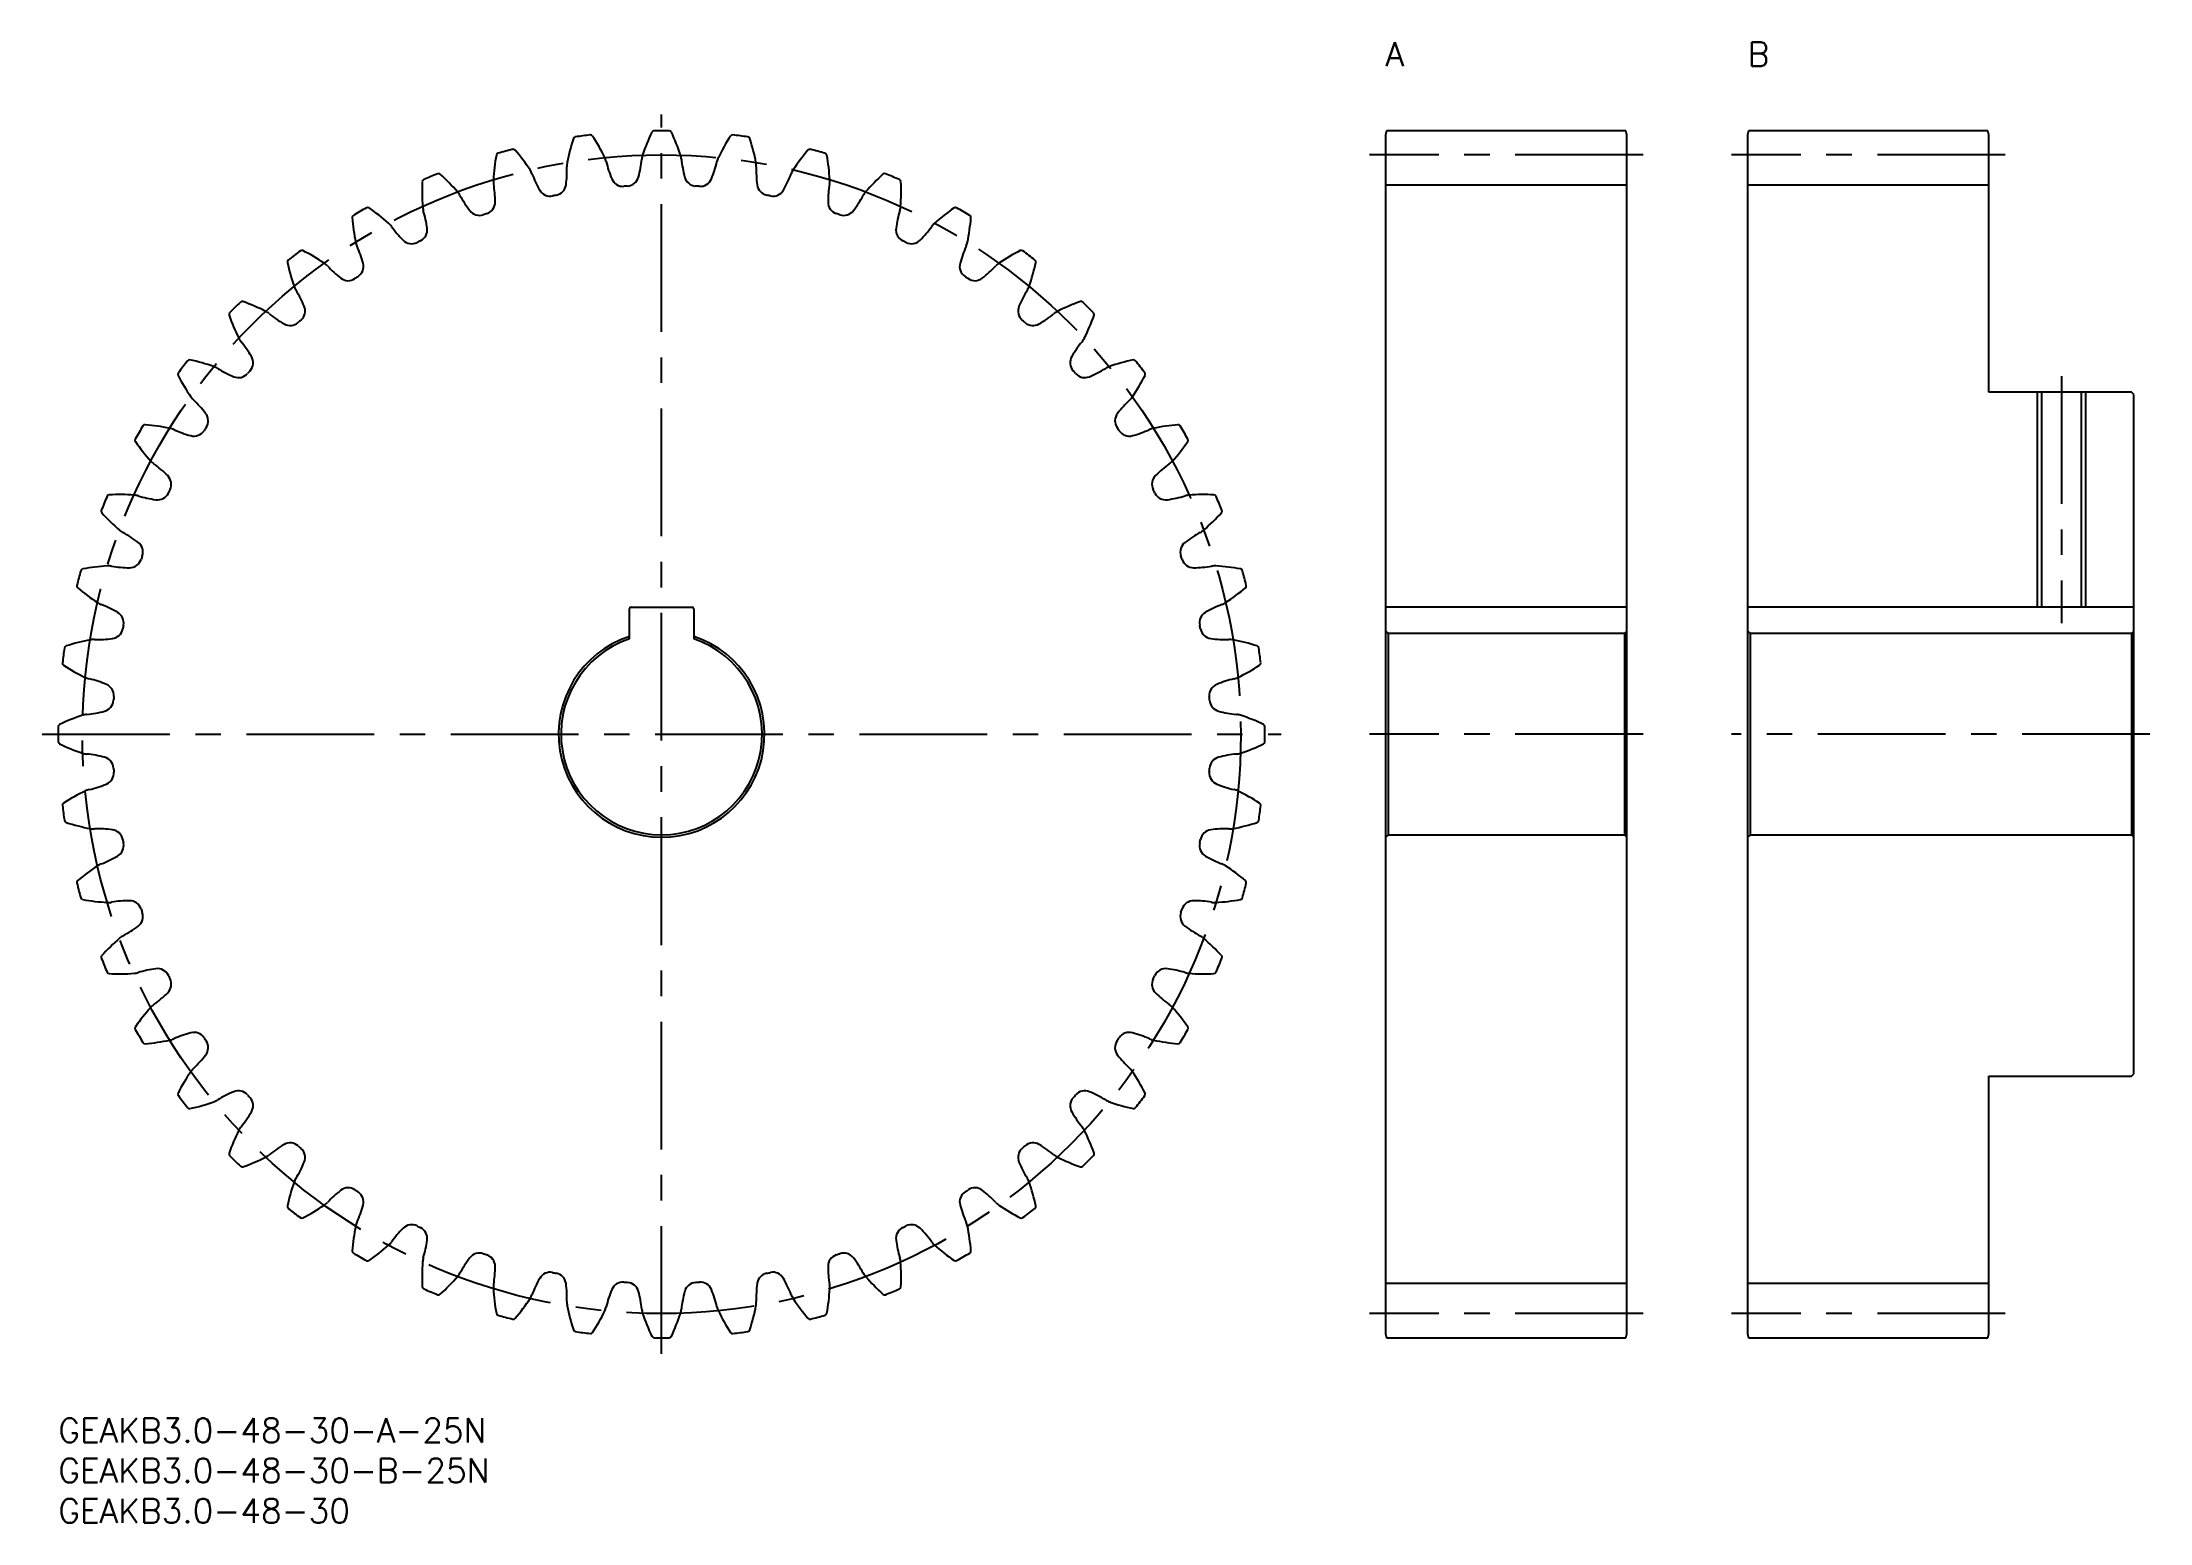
# Model space of a CAD drawing. Extents: x -2 to 260, y -13 to 171.
import ezdxf

# ---------------------------------------------------------------- set-up
doc = ezdxf.new("R2010")
doc.units = 0
doc.header["$LTSCALE"] = 0.5
doc.linetypes.add('CENTER', pattern=[50.8, 31.75, -6.35, 6.35, -6.35])
for name, color, linetype in [('MSM_CENTER', 1, 'CENTER'), ('MSM_CONTINUOUS', 7, 'CONTINUOUS'), ('MSM_NARROW', 5, 'CONTINUOUS'), ('MSM_PART_NUMBER', 7, 'CONTINUOUS')]:
    doc.layers.add(name, color=color, linetype=linetype)
doc.styles.get("Standard").update_dxf_attribs({"font": 'txt.shx', "height": 3, "bigfont": 'bigfont.shx'})

# ---------------------------------------------------------------- blocks, each defined once
blk = doc.blocks.new('*U3')
at = {"layer": 'MSM_PART_NUMBER'}
blk.add_text('GEAKB3.0-48-30-A-25N', height=3, dxfattribs=at).set_placement((0, -3))
blk = doc.blocks.new('*U4')
at = {"layer": 'MSM_PART_NUMBER'}
blk.add_text('GEAKB3.0-48-30-B-25N', height=3, dxfattribs=at).set_placement((0, -8))
blk = doc.blocks.new('*U5')
at = {"layer": 'MSM_PART_NUMBER'}
blk.add_text('GEAKB3.0-48-30', height=3, dxfattribs=at).set_placement((0, -13))
blk = doc.blocks.new('*U6')
at = {"layer": 'MSM_PART_NUMBER'}
blk.add_text('A', height=3, dxfattribs=at).set_placement((165, 168))
blk = doc.blocks.new('*U7')
at = {"layer": 'MSM_PART_NUMBER'}
blk.add_text('B', height=3, dxfattribs=at).set_placement((210, 168))

msp = doc.modelspace()

# ---------------------------------------------------------------- linework, layer by layer
at = {"layer": 'MSM_CENTER'}
for p, q in [((75, 8), (75, 162)), ((197, 157), (163, 157)), ((242, 157), (208, 157)), ((249, 129.5), (249, 98.8)), ((-2, 85), (152, 85)), ((197, 85), (163, 85)), ((260, 85), (208, 85)), ((197, 13), (163, 13)), ((242, 13), (208, 13))]:
    msp.add_line(p, q, dxfattribs=at)
msp.add_circle((75, 85), 72, dxfattribs=at)
at = {"layer": 'MSM_CONTINUOUS'}
for p, q in [((165.13, 160), (165, 159.5)), ((194.87, 160), (165.13, 160)), ((195, 159.5), (194.87, 160)), ((210.13, 160), (210, 159.5)), ((239.87, 160), (210.13, 160)), ((240, 159.5), (239.87, 160)), ((165, 159.5), (165, 10.5)), ((195, 10.5), (195, 159.5)), ((210, 159.5), (210, 10.5)), ((240, 127.5), (240, 159.5)), ((195, 153.25), (165, 153.25)), ((240, 153.25), (210, 153.25)), ((257.7, 127.5), (240, 127.5)), ((246.54, 127.5), (246.54, 100.8)), ((251.46, 127.5), (251.46, 100.8)), ((258, 127.2), (257.7, 127.5)), ((258, 42.8), (258, 127.2)), ((71, 96.84), (71, 100.6)), ((71.2, 100.8), (78.8, 100.8)), ((79, 100.6), (79, 96.84)), ((195, 100.8), (165, 100.8)), ((258, 100.8), (210, 100.8)), ((165, 97.8), (165.3, 97.5)), ((165.3, 97.5), (165.3, 72.5)), ((194.7, 97.5), (165.3, 97.5)), ((194.7, 97.5), (195, 97.8)), ((194.7, 97.5), (194.7, 72.5)), ((210, 97.8), (210.3, 97.5)), ((210.3, 97.5), (210.3, 72.5)), ((257.7, 97.5), (210.3, 97.5)), ((257.7, 97.5), (258, 97.8)), ((257.7, 97.5), (257.7, 72.5)), ((165.3, 72.5), (165, 72.2)), ((165.3, 72.5), (194.7, 72.5)), ((195, 72.2), (194.7, 72.5)), ((210.3, 72.5), (210, 72.2)), ((210.3, 72.5), (257.7, 72.5)), ((258, 72.2), (257.7, 72.5)), ((240, 10.5), (240, 42.5)), ((240, 42.5), (257.7, 42.5)), ((257.7, 42.5), (258, 42.8)), ((195, 16.75), (165, 16.75)), ((240, 16.75), (210, 16.75)), ((165, 10.5), (165.13, 10)), ((194.87, 10), (195, 10.5)), ((210, 10.5), (210.13, 10)), ((239.87, 10), (240, 10.5)), ((165.13, 10), (194.87, 10)), ((210.13, 10), (239.87, 10))]:
    msp.add_line(p, q, dxfattribs=at)
for centre, radius, start, end in [((95.45, 149.5), 24, 154.5115, 161.875), ((74.06, 159.69), 0.3, 90.721, 154.5115), ((75, 85), 75, 89.279, 90.721), ((75.94, 159.69), 0.3, 25.4885, 89.279), ((54.55, 149.5), 24, 18.125, 25.4885), ((75, 85), 75, 104.279, 105.721), ((56.58, 157.39), 0.3, 40.4885, 104.279), ((38.55, 142), 24, 33.125, 40.4885), ((86.86, 151.61), 24, 162.0115, 169.375), ((64.32, 158.93), 0.3, 98.221, 162.0115), ((75, 85), 75, 96.779, 98.221), ((66.18, 159.18), 0.3, 32.9885, 96.779), ((46.3, 146.27), 24, 25.625, 32.9885), ((103.7, 146.27), 24, 147.0115, 154.375), ((83.82, 159.18), 0.3, 83.221, 147.0115), ((75, 85), 75, 81.779, 83.221), ((85.68, 158.93), 0.3, 17.9885, 81.779), ((63.14, 151.61), 24, 10.625, 17.9885), ((111.45, 142), 24, 139.5115, 146.875), ((93.42, 157.39), 0.3, 75.721, 139.5115), ((75, 85), 75, 74.279, 75.721), ((75, 85), 75, 111.779, 113.221), ((47.28, 154.37), 0.3, 47.9885, 111.779), ((31.42, 136.76), 24, 40.625, 47.9885), ((78.06, 152.59), 24, 169.5115, 176.875), ((54.76, 156.91), 0.3, 105.721, 169.5115), ((56.57, 153.76), 2.48, 20.9515, 33.125), ((72.68, 159.94), 14.77, 200.9841, 209.717), ((48.47, 155.12), 14.77, 352.783, 1.5159), ((65.71, 155.58), 2.48, 169.375, 181.5485), ((65.71, 155.58), 2.48, 13.4515, 25.625), ((82.48, 159.6), 14.77, 193.4841, 202.217), ((57.85, 157.99), 14.77, 345.283, 354.0159), ((75, 156.19), 2.48, 161.875, 174.0485), ((75, 156.19), 2.48, 5.9515, 18.125), ((92.15, 157.99), 14.77, 185.9841, 194.717), ((67.52, 159.6), 14.77, 337.783, 346.5159), ((84.29, 155.58), 2.48, 154.375, 166.5485), ((84.29, 155.58), 2.48, 358.4515, 10.625), ((101.53, 155.12), 14.77, 178.4841, 187.217), ((77.32, 159.94), 14.77, 330.283, 339.0159), ((93.43, 153.76), 2.48, 146.875, 159.0485), ((95.24, 156.91), 0.3, 10.4885, 74.279), ((71.94, 152.59), 24, 3.125, 10.4885), ((118.58, 136.76), 24, 132.0115, 139.375), ((102.72, 154.37), 0.3, 68.221, 132.0115), ((75, 85), 75, 66.779, 68.221), ((69.22, 152.41), 24, 177.0115, 184.375), ((45.55, 153.65), 0.3, 113.2207, 177.0115), ((47.76, 150.77), 2.48, 28.4515, 40.625), ((56.57, 153.76), 2.48, 176.875, 189.0485), ((39.54, 151.06), 14.77, 0.283, 9.0159), ((61.16, 153.36), 1.5, 209.717, 281.4489), ((75, 85), 68.25, 101.0511, 101.4489), ((61.63, 153.46), 1.5, 281.0511, 352.783), ((70.2, 154.58), 1.5, 202.217, 273.9489), ((75, 85), 68.25, 93.5511, 93.9489), ((70.68, 154.62), 1.5, 273.5511, 345.283), ((79.32, 154.62), 1.5, 194.717, 266.4489), ((75, 85), 68.25, 86.0511, 86.4489), ((79.8, 154.58), 1.5, 266.0512, 337.783), ((88.37, 153.46), 1.5, 187.217, 258.9489), ((75, 85), 68.25, 78.5511, 78.9489), ((88.84, 153.36), 1.5, 258.5512, 330.283), ((110.46, 151.06), 14.77, 170.9841, 179.717), ((93.43, 153.76), 2.48, 350.9515, 3.125), ((102.24, 150.77), 2.48, 139.375, 151.5485), ((104.45, 153.65), 0.3, 2.9885, 66.779), ((80.78, 152.41), 24, 355.625, 2.9885), ((36.84, 149.22), 0.3, 120.721, 184.5115), ((75, 85), 75, 119.279, 120.721), ((38.47, 150.16), 0.3, 55.4885, 119.279), ((25.04, 130.63), 24, 48.125, 55.4885), ((47.76, 150.77), 2.48, 184.375, 196.5485), ((31.22, 145.87), 14.77, 7.783, 16.5159), ((62.92, 159), 14.77, 208.4841, 217.217), ((52.35, 150.97), 1.5, 217.217, 288.9489), ((75, 85), 68.25, 108.5511, 108.9489), ((52.81, 151.13), 1.5, 288.5511, 0.283), ((97.19, 151.13), 1.5, 179.717, 251.4489), ((75, 85), 68.25, 71.0511, 71.4489), ((97.65, 150.97), 1.5, 251.0512, 322.783), ((87.08, 159), 14.77, 322.783, 331.5159), ((118.78, 145.87), 14.77, 163.4841, 172.217), ((102.24, 150.77), 2.48, 343.4515, 355.625), ((124.96, 130.63), 24, 124.5115, 131.875), ((111.53, 150.16), 0.3, 60.721, 124.5115), ((75, 85), 75, 59.279, 60.721), ((113.16, 149.22), 0.3, 355.4885, 59.279), ((60.47, 151.08), 24, 184.5115, 191.875), ((39.4, 146.65), 2.48, 35.9515, 48.125), ((53.36, 156.79), 14.77, 215.9841, 224.717), ((44.37, 147.66), 1.5, 296.0511, 7.783), ((105.63, 147.66), 1.5, 172.217, 243.9489), ((96.64, 156.79), 14.77, 315.283, 324.0159), ((110.6, 146.65), 2.48, 131.875, 144.0485), ((89.53, 151.08), 24, 348.125, 355.4885), ((75, 85), 75, 126.779, 128.221), ((30.27, 144.83), 0.3, 62.9885, 126.779), ((19.51, 123.72), 24, 55.625, 62.9885), ((39.4, 146.65), 2.48, 191.875, 204.0485), ((23.65, 139.63), 14.77, 15.283, 24.0159), ((43.93, 147.45), 1.5, 224.717, 296.4489), ((75, 85), 68.25, 116.0511, 116.4489), ((75, 85), 68.25, 63.5511, 63.9489), ((106.07, 147.45), 1.5, 243.5511, 315.283), ((126.35, 139.63), 14.77, 155.9841, 164.717), ((110.6, 146.65), 2.48, 335.9515, 348.125), ((130.49, 123.72), 24, 117.0115, 124.375), ((119.73, 144.83), 0.3, 53.221, 117.0115), ((75, 85), 75, 51.779, 53.221), ((28.78, 143.69), 0.3, 128.221, 192.0115), ((51.96, 148.62), 24, 192.0115, 199.375), ((31.66, 141.48), 2.48, 43.4515, 55.625), ((44.18, 153.35), 14.77, 223.4841, 232.217), ((36.05, 142.86), 1.5, 232.217, 303.9489), ((75, 85), 68.25, 123.5511, 123.9489), ((36.45, 143.13), 1.5, 303.5511, 15.283), ((113.55, 143.13), 1.5, 164.717, 236.4489), ((75, 85), 68.25, 56.0511, 56.4489), ((113.95, 142.86), 1.5, 236.0511, 307.783), ((105.82, 153.35), 14.77, 307.783, 316.5159), ((118.34, 141.48), 2.48, 124.375, 136.5485), ((98.04, 148.62), 24, 340.625, 347.9885), ((121.22, 143.69), 0.3, 347.9885, 51.779), ((31.66, 141.48), 2.48, 199.375, 211.5485), ((16.96, 132.46), 14.77, 22.783, 31.5159), ((133.04, 132.46), 14.77, 148.4841, 157.217), ((118.34, 141.48), 2.48, 328.4515, 340.625), ((21.52, 137.15), 0.3, 135.7207, 199.5115), ((43.86, 145.07), 24, 199.5115, 206.875), ((75, 85), 75, 134.279, 135.721), ((22.85, 138.48), 0.3, 70.4885, 134.279), ((14.93, 116.14), 24, 63.125, 70.4885), ((24.66, 135.34), 2.48, 50.9515, 63.125), ((35.52, 148.74), 14.77, 230.9841, 239.717), ((75, 85), 68.25, 131.0511, 131.4489), ((29.19, 137.6), 1.5, 311.0511, 22.783), ((120.81, 137.6), 1.5, 157.217, 228.9489), ((75, 85), 68.25, 48.5511, 48.9489), ((114.48, 148.74), 14.77, 300.283, 309.0159), ((125.34, 135.34), 2.48, 116.875, 129.0485), ((135.07, 116.14), 24, 109.5115, 116.875), ((127.15, 138.48), 0.3, 45.721, 109.5115), ((75, 85), 75, 44.279, 45.721), ((106.14, 145.07), 24, 333.125, 340.4885), ((128.48, 137.15), 0.3, 340.4885, 44.279), ((24.66, 135.34), 2.48, 206.875, 219.0485), ((11.26, 124.48), 14.77, 30.283, 39.0159), ((28.83, 137.28), 1.5, 239.717, 311.4489), ((121.17, 137.28), 1.5, 228.5511, 300.283), ((138.74, 124.48), 14.77, 140.9841, 149.717), ((125.34, 135.34), 2.48, 320.9515, 333.125), ((75, 85), 75, 141.779, 143.221), ((16.31, 131.22), 0.3, 77.9885, 141.779), ((11.38, 108.04), 24, 70.625, 77.9885), ((22.72, 131.17), 1.5, 318.5511, 30.283), ((127.28, 131.17), 1.5, 149.717, 221.4489), ((138.62, 108.04), 24, 102.0115, 109.375), ((133.69, 131.22), 0.3, 38.221, 102.0115), ((75, 85), 75, 36.779, 38.221), ((15.17, 129.73), 0.3, 143.2207, 207.0115), ((36.28, 140.49), 24, 207.0115, 214.375), ((18.52, 128.34), 2.48, 58.4515, 70.625), ((27.54, 143.04), 14.77, 238.4841, 247.217), ((22.4, 130.81), 1.5, 247.217, 318.9489), ((75, 85), 68.25, 138.5511, 138.9489), ((75, 85), 68.25, 41.0511, 41.4489), ((127.6, 130.81), 1.5, 221.0511, 292.783), ((122.46, 143.04), 14.77, 292.783, 301.5159), ((131.48, 128.34), 2.48, 109.375, 121.5485), ((113.72, 140.49), 24, 325.625, 332.9885), ((134.83, 129.73), 0.3, 332.9885, 36.779), ((18.52, 128.34), 2.48, 214.375, 226.5485), ((6.65, 115.82), 14.77, 37.783, 46.5159), ((143.35, 115.82), 14.77, 133.4841, 142.217), ((131.48, 128.34), 2.48, 313.4515, 325.625), ((75, 85), 75, 149.279, 150.721), ((10.78, 123.16), 0.3, 85.4885, 149.279), ((8.92, 99.53), 24, 78.125, 85.4885), ((17.14, 123.95), 1.5, 326.0511, 37.783), ((132.86, 123.95), 1.5, 142.217, 213.9489), ((141.08, 99.53), 24, 94.5115, 101.875), ((139.22, 123.16), 0.3, 30.721, 94.5115), ((75, 85), 75, 29.279, 30.721), ((9.84, 121.53), 0.3, 150.721, 214.5115), ((29.37, 134.96), 24, 214.5115, 221.875), ((13.35, 120.6), 2.48, 65.9515, 78.125), ((20.37, 136.35), 14.77, 245.9841, 254.717), ((16.87, 123.55), 1.5, 254.717, 326.4488), ((75, 85), 68.25, 146.0511, 146.4489), ((75, 85), 68.25, 33.5511, 33.9489), ((133.13, 123.55), 1.5, 213.5511, 285.283), ((129.63, 136.35), 14.77, 285.283, 294.0159), ((136.65, 120.6), 2.48, 101.875, 114.0485), ((120.63, 134.96), 24, 318.125, 325.4885), ((140.16, 121.53), 0.3, 325.4885, 29.279), ((13.35, 120.6), 2.48, 221.875, 234.0485), ((3.21, 106.64), 14.77, 45.283, 54.0159), ((146.79, 106.64), 14.77, 125.9841, 134.717), ((136.65, 120.6), 2.48, 305.9515, 318.125), ((12.55, 116.07), 1.5, 333.5511, 45.283), ((75, 85), 68.25, 153.5511, 153.9489), ((137.45, 116.07), 1.5, 134.717, 206.4489), ((75, 85), 68.25, 26.0511, 26.4489), ((5.63, 112.72), 0.3, 158.2207, 222.0115), ((75, 85), 75, 156.779, 158.221), ((6.35, 114.45), 0.3, 92.9885, 156.779), ((7.59, 90.78), 24, 85.625, 92.9885), ((9.23, 112.24), 2.48, 73.4515, 85.625), ((14.13, 128.78), 14.77, 253.4841, 262.217), ((12.34, 115.63), 1.5, 262.217, 333.9488), ((137.66, 115.63), 1.5, 206.0511, 277.783), ((135.87, 128.78), 14.77, 277.783, 286.5159), ((140.77, 112.24), 2.48, 94.375, 106.5485), ((142.41, 90.78), 24, 87.0115, 94.375), ((143.65, 114.45), 0.3, 23.221, 87.0115), ((75, 85), 75, 21.779, 23.221), ((144.37, 112.72), 0.3, 317.9885, 21.779), ((23.24, 128.58), 24, 222.0115, 229.375), ((9.23, 112.24), 2.48, 229.375, 241.5485), ((1, 97.08), 14.77, 52.783, 61.5159), ((149, 97.08), 14.77, 118.4841, 127.217), ((140.77, 112.24), 2.48, 298.4515, 310.625), ((126.76, 128.58), 24, 310.625, 317.9885), ((9.03, 107.65), 1.5, 341.0511, 52.783), ((140.97, 107.65), 1.5, 127.217, 198.9489), ((75, 85), 75, 164.279, 165.721), ((3.09, 105.24), 0.3, 100.4885, 164.279), ((7.41, 81.94), 24, 93.125, 100.4885), ((6.24, 103.43), 2.48, 80.9515, 93.125), ((8.94, 120.46), 14.77, 260.9841, 269.717), ((8.87, 107.19), 1.5, 269.717, 341.4488), ((75, 85), 68.25, 161.0511, 161.4489), ((75, 85), 68.25, 18.5511, 18.9489), ((141.13, 107.19), 1.5, 198.5511, 270.283), ((141.06, 120.46), 14.77, 270.283, 279.0159), ((143.76, 103.43), 2.48, 86.875, 99.0485), ((142.59, 81.94), 24, 79.5115, 86.875), ((146.91, 105.24), 0.3, 15.721, 79.5115), ((75, 85), 75, 14.279, 15.721), ((2.61, 103.42), 0.3, 165.7207, 229.5115), ((18, 121.45), 24, 229.5115, 236.875), ((132, 121.45), 24, 303.125, 310.4885), ((147.39, 103.42), 0.3, 310.4885, 14.279), ((6.24, 103.43), 2.48, 236.875, 249.0485), ((0.06, 87.32), 14.77, 60.283, 69.0159), ((6.64, 98.84), 1.5, 348.5511, 60.283), ((71.2, 100.6), 0.2, 90, 180), ((78.8, 100.6), 0.2, 0, 90), ((143.36, 98.84), 1.5, 119.717, 191.4489), ((149.94, 87.32), 14.77, 110.9841, 119.717), ((143.76, 103.43), 2.48, 290.9515, 303.125), ((6.54, 98.37), 1.5, 277.217, 348.9488), ((75, 85), 68.25, 168.5511, 168.9489), ((75, 85), 12.8, 108.21, 71.79), ((75, 85), 68.25, 11.0511, 11.4489), ((143.46, 98.37), 1.5, 191.0511, 262.783), ((75, 85), 75, 171.779, 173.221), ((1.07, 95.68), 0.3, 107.9885, 171.779), ((8.39, 73.14), 24, 100.625, 107.9885), ((4.42, 94.29), 2.48, 88.4515, 100.625), ((4.88, 111.53), 14.77, 268.4841, 277.217), ((75, 85), 12.5, 108.6629, 71.3371), ((145.12, 111.53), 14.77, 262.783, 271.5159), ((145.58, 94.29), 2.48, 79.375, 91.5485), ((141.61, 73.14), 24, 72.0115, 79.375), ((148.93, 95.68), 0.3, 8.221, 72.0115), ((75, 85), 75, 6.779, 8.221), ((0.82, 93.82), 0.3, 173.221, 237.0115), ((13.73, 113.7), 24, 237.0115, 244.375), ((4.42, 94.29), 2.48, 244.375, 256.5485), ((0.4, 77.52), 14.77, 67.783, 76.5159), ((149.6, 77.52), 14.77, 103.4841, 112.217), ((145.58, 94.29), 2.48, 283.4515, 295.625), ((136.27, 113.7), 24, 295.625, 302.9885), ((149.18, 93.82), 0.3, 302.9885, 6.779), ((5.38, 89.32), 1.5, 284.717, 356.4489), ((5.42, 89.8), 1.5, 356.0511, 67.783), ((75, 85), 68.25, 176.0511, 176.4489), ((144.58, 89.8), 1.5, 112.217, 183.9489), ((75, 85), 68.25, 3.5511, 3.9489), ((144.62, 89.32), 1.5, 183.5511, 255.283), ((10.5, 64.55), 24, 108.125, 115.4885), ((3.81, 85), 2.48, 95.9515, 108.125), ((2.01, 102.15), 14.77, 275.9841, 284.717), ((147.99, 102.15), 14.77, 255.283, 264.0159), ((146.19, 85), 2.48, 71.875, 84.0485), ((139.5, 64.55), 24, 64.5115, 71.875), ((75, 85), 75, 179.279, 180.721), ((0.31, 85.94), 0.3, 115.4885, 179.279), ((0.31, 84.06), 0.3, 180.721, 244.5115), ((149.69, 85.94), 0.3, 0.721, 64.5115), ((149.69, 84.06), 0.3, 295.4885, 359.279), ((75, 85), 75, 359.279, 0.721), ((10.5, 105.45), 24, 244.5115, 251.875), ((3.81, 85), 2.48, 251.875, 264.0485), ((2.01, 67.85), 14.77, 75.283, 84.0159), ((5.38, 80.68), 1.5, 3.5511, 75.283), ((144.62, 80.68), 1.5, 104.717, 176.4489), ((147.99, 67.85), 14.77, 95.9841, 104.717), ((146.19, 85), 2.48, 275.9515, 288.125), ((139.5, 105.45), 24, 288.125, 295.4885), ((0.4, 92.48), 14.77, 283.4841, 292.217), ((5.42, 80.2), 1.5, 292.217, 3.9489), ((75, 85), 68.25, 183.5511, 183.9489), ((144.58, 80.2), 1.5, 176.0511, 247.783), ((75, 85), 68.25, 356.0511, 356.4489), ((149.6, 92.48), 14.77, 247.783, 256.5159), ((0.82, 76.18), 0.3, 122.9885, 186.779), ((75, 85), 75, 186.779, 188.221), ((13.73, 56.3), 24, 115.625, 122.9885), ((4.42, 75.71), 2.48, 103.4515, 115.625), ((145.58, 75.71), 2.48, 64.375, 76.5485), ((136.27, 56.3), 24, 57.0115, 64.375), ((75, 85), 75, 351.779, 353.221), ((149.18, 76.18), 0.3, 353.221, 57.0115), ((1.07, 74.32), 0.3, 188.221, 252.0115), ((8.39, 96.86), 24, 252.0115, 259.375), ((141.61, 96.86), 24, 280.625, 287.9885), ((148.93, 74.32), 0.3, 287.9885, 351.779), ((4.42, 75.71), 2.48, 259.375, 271.5485), ((4.88, 58.47), 14.77, 82.783, 91.5159), ((6.54, 71.63), 1.5, 11.0511, 82.783), ((6.64, 71.16), 1.5, 299.717, 11.4488), ((75, 85), 68.25, 191.0511, 191.4489), ((143.36, 71.16), 1.5, 168.5511, 240.283), ((75, 85), 68.25, 348.5511, 348.9489), ((143.46, 71.63), 1.5, 97.217, 168.9489), ((145.12, 58.47), 14.77, 88.4841, 97.217), ((145.58, 75.71), 2.48, 268.4515, 280.625), ((18, 48.55), 24, 123.125, 130.4885), ((6.24, 66.57), 2.48, 110.9515, 123.125), ((0.06, 82.68), 14.77, 290.9841, 299.717), ((149.94, 82.68), 14.77, 240.283, 249.0159), ((143.76, 66.57), 2.48, 56.875, 69.0485), ((132, 48.55), 24, 49.5115, 56.875), ((2.61, 66.58), 0.3, 130.4885, 194.279), ((75, 85), 75, 194.279, 195.721), ((75, 85), 75, 344.279, 345.721), ((147.39, 66.58), 0.3, 345.721, 49.5115), ((3.09, 64.76), 0.3, 195.721, 259.5115), ((7.41, 88.06), 24, 259.5115, 266.875), ((6.24, 66.57), 2.48, 266.875, 279.0485), ((8.94, 49.54), 14.77, 90.283, 99.0159), ((8.87, 62.81), 1.5, 18.5511, 90.283), ((75, 85), 68.25, 198.5511, 198.9489), ((75, 85), 68.25, 341.0511, 341.4489), ((141.13, 62.81), 1.5, 89.717, 161.4489), ((141.06, 49.54), 14.77, 80.9841, 89.717), ((143.76, 66.57), 2.48, 260.9515, 273.125), ((142.59, 88.06), 24, 273.125, 280.4885), ((146.91, 64.76), 0.3, 280.4885, 344.279), ((1, 72.92), 14.77, 298.4841, 307.217), ((9.03, 62.35), 1.5, 307.217, 18.9488), ((140.97, 62.35), 1.5, 161.0511, 232.783), ((149, 72.92), 14.77, 232.783, 241.5159), ((23.24, 41.42), 24, 130.625, 137.9885), ((9.23, 57.76), 2.48, 118.4515, 130.625), ((140.77, 57.76), 2.48, 49.375, 61.5485), ((126.76, 41.42), 24, 42.0115, 49.375), ((5.63, 57.28), 0.3, 137.9885, 201.779), ((75, 85), 75, 201.779, 203.221), ((6.35, 55.55), 0.3, 203.221, 267.0115), ((7.59, 79.22), 24, 267.0115, 274.375), ((9.23, 57.76), 2.48, 274.375, 286.5485), ((14.13, 41.22), 14.77, 97.783, 106.5159), ((12.34, 54.37), 1.5, 26.0511, 97.783), ((75, 85), 68.25, 206.0511, 206.4489), ((75, 85), 68.25, 333.5511, 333.9489), ((137.66, 54.37), 1.5, 82.217, 153.9489), ((135.87, 41.22), 14.77, 73.4841, 82.217), ((140.77, 57.76), 2.48, 253.4515, 265.625), ((142.41, 79.22), 24, 265.625, 272.9885), ((143.65, 55.55), 0.3, 272.9885, 336.779), ((75, 85), 75, 336.779, 338.221), ((144.37, 57.28), 0.3, 338.221, 42.0115), ((3.21, 63.36), 14.77, 305.9841, 314.717), ((12.55, 53.93), 1.5, 314.717, 26.4488), ((137.45, 53.93), 1.5, 153.5511, 225.283), ((146.79, 63.36), 14.77, 225.283, 234.0159), ((29.37, 35.04), 24, 138.125, 145.4885), ((13.35, 49.4), 2.48, 125.9515, 138.125), ((136.65, 49.4), 2.48, 41.875, 54.0485), ((120.63, 35.04), 24, 34.5115, 41.875), ((9.84, 48.47), 0.3, 145.4885, 209.279), ((75, 85), 75, 209.279, 210.721), ((20.37, 33.65), 14.77, 105.283, 114.0159), ((16.87, 46.45), 1.5, 33.5511, 105.283), ((75, 85), 68.25, 213.5511, 213.9489), ((75, 85), 68.25, 326.0511, 326.4489), ((133.13, 46.45), 1.5, 74.717, 146.4489), ((129.63, 33.65), 14.77, 65.9841, 74.717), ((75, 85), 75, 329.279, 330.721), ((140.16, 48.47), 0.3, 330.721, 34.5115), ((10.78, 46.84), 0.3, 210.721, 274.5115), ((8.92, 70.47), 24, 274.5115, 281.875), ((13.35, 49.4), 2.48, 281.875, 294.0485), ((6.65, 54.18), 14.77, 313.4841, 322.217), ((17.14, 46.05), 1.5, 322.217, 33.9489), ((132.86, 46.05), 1.5, 146.0511, 217.783), ((143.35, 54.18), 14.77, 217.783, 226.5159), ((136.65, 49.4), 2.48, 245.9515, 258.125), ((141.08, 70.47), 24, 258.125, 265.4885), ((139.22, 46.84), 0.3, 265.4885, 329.279), ((36.28, 29.51), 24, 145.625, 152.9885), ((18.52, 41.66), 2.48, 133.4515, 145.625), ((131.48, 41.66), 2.48, 34.375, 46.5485), ((113.72, 29.51), 24, 27.0115, 34.375), ((15.17, 40.27), 0.3, 152.9885, 216.779), ((75, 85), 75, 216.779, 218.221), ((11.38, 61.96), 24, 282.0115, 289.375), ((18.52, 41.66), 2.48, 289.375, 301.5485), ((27.54, 26.96), 14.77, 112.783, 121.5159), ((22.4, 39.19), 1.5, 41.0511, 112.783), ((75, 85), 68.25, 221.0511, 221.4489), ((22.72, 38.83), 1.5, 329.717, 41.4489), ((127.28, 38.83), 1.5, 138.5511, 210.283), ((75, 85), 68.25, 318.5511, 318.9489), ((127.6, 39.19), 1.5, 67.217, 138.9489), ((122.46, 26.96), 14.77, 58.4841, 67.217), ((131.48, 41.66), 2.48, 238.4515, 250.625), ((138.62, 61.96), 24, 250.625, 257.9885), ((75, 85), 75, 321.779, 323.221), ((134.83, 40.27), 0.3, 323.221, 27.0115), ((16.31, 38.78), 0.3, 218.221, 282.0115), ((11.26, 45.52), 14.77, 320.9841, 329.717), ((138.74, 45.52), 14.77, 210.283, 219.0159), ((133.69, 38.78), 0.3, 257.9885, 321.779), ((43.86, 24.93), 24, 153.125, 160.4885), ((24.66, 34.66), 2.48, 140.9515, 153.125), ((28.83, 32.72), 1.5, 48.5511, 120.283), ((121.17, 32.72), 1.5, 59.717, 131.4489), ((125.34, 34.66), 2.48, 26.875, 39.0485), ((106.14, 24.93), 24, 19.5115, 26.875), ((21.52, 32.85), 0.3, 160.4885, 224.279), ((75, 85), 75, 224.279, 225.721), ((14.93, 53.86), 24, 289.5115, 296.875), ((24.66, 34.66), 2.48, 296.875, 309.0485), ((35.52, 21.26), 14.77, 120.283, 129.0159), ((16.96, 37.54), 14.77, 328.4841, 337.217), ((75, 85), 68.25, 228.5511, 228.9489), ((29.19, 32.4), 1.5, 337.217, 48.9489), ((120.81, 32.4), 1.5, 131.0511, 202.783), ((133.04, 37.54), 14.77, 202.783, 211.5159), ((75, 85), 68.25, 311.0511, 311.4489), ((114.48, 21.26), 14.77, 50.9841, 59.717), ((125.34, 34.66), 2.48, 230.9515, 243.125), ((135.07, 53.86), 24, 243.125, 250.4885), ((75, 85), 75, 314.279, 315.721), ((128.48, 32.85), 0.3, 315.721, 19.5115), ((22.85, 31.52), 0.3, 225.721, 289.5115), ((51.96, 21.38), 24, 160.625, 167.9885), ((31.66, 28.52), 2.48, 148.4515, 160.625), ((118.34, 28.52), 2.48, 19.375, 31.5485), ((98.04, 21.38), 24, 12.0115, 19.375), ((127.15, 31.52), 0.3, 250.4885, 314.279), ((28.78, 26.31), 0.3, 167.9885, 231.779), ((19.51, 46.28), 24, 297.0115, 304.375), ((31.66, 28.52), 2.48, 304.375, 316.5485), ((44.18, 16.65), 14.77, 127.783, 136.5159), ((36.05, 27.14), 1.5, 56.0511, 127.783), ((75, 85), 68.25, 236.0511, 236.4489), ((23.65, 30.37), 14.77, 335.9841, 344.717), ((36.45, 26.87), 1.5, 344.717, 56.4489), ((113.55, 26.87), 1.5, 123.5511, 195.283), ((126.35, 30.37), 14.77, 195.283, 204.0159), ((75, 85), 68.25, 303.5511, 303.9489), ((113.95, 27.14), 1.5, 52.217, 123.9489), ((105.82, 16.65), 14.77, 43.4841, 52.217), ((118.34, 28.52), 2.48, 223.4515, 235.625), ((130.49, 46.28), 24, 235.625, 242.9885), ((121.22, 26.31), 0.3, 308.221, 12.0115), ((75, 85), 75, 231.779, 233.221), ((30.27, 25.17), 0.3, 233.221, 297.0115), ((60.47, 18.92), 24, 168.125, 175.4885), ((39.4, 23.35), 2.48, 155.9515, 168.125), ((53.36, 13.21), 14.77, 135.283, 144.0159), ((43.93, 22.55), 1.5, 63.5511, 135.283), ((75, 85), 68.25, 243.5511, 243.9489), ((44.37, 22.34), 1.5, 352.217, 63.9489), ((105.63, 22.34), 1.5, 116.0511, 187.783), ((75, 85), 68.25, 296.0511, 296.4489), ((106.07, 22.55), 1.5, 44.717, 116.4489), ((96.64, 13.21), 14.77, 35.9841, 44.717), ((110.6, 23.35), 2.48, 11.875, 24.0485), ((89.53, 18.92), 24, 4.5115, 11.875), ((119.73, 25.17), 0.3, 242.9885, 306.779), ((75, 85), 75, 306.779, 308.221), ((25.04, 39.37), 24, 304.5115, 311.875), ((39.4, 23.35), 2.48, 311.875, 324.0485), ((31.22, 24.13), 14.77, 343.4841, 352.217), ((118.78, 24.13), 14.77, 187.783, 196.5159), ((110.6, 23.35), 2.48, 215.9515, 228.125), ((124.96, 39.37), 24, 228.125, 235.4885), ((36.84, 20.78), 0.3, 175.4885, 239.279), ((75, 85), 75, 239.279, 240.721), ((38.47, 19.84), 0.3, 240.721, 304.5115), ((69.22, 17.59), 24, 175.625, 182.9885), ((47.76, 19.23), 2.48, 163.4515, 175.625), ((62.92, 11), 14.77, 142.783, 151.5159), ((52.35, 19.03), 1.5, 71.0511, 142.783), ((75, 85), 68.25, 251.0511, 251.4489), ((52.81, 18.87), 1.5, 359.717, 71.4489), ((39.54, 18.94), 14.77, 350.9841, 359.717), ((97.19, 18.87), 1.5, 108.5511, 180.283), ((110.46, 18.94), 14.77, 180.283, 189.0159), ((75, 85), 68.25, 288.5511, 288.9489), ((97.65, 19.03), 1.5, 37.217, 108.9489), ((87.08, 11), 14.77, 28.4841, 37.217), ((102.24, 19.23), 2.48, 4.375, 16.5485), ((80.78, 17.59), 24, 357.0115, 4.375), ((111.53, 19.84), 0.3, 235.4885, 299.279), ((75, 85), 75, 299.279, 300.721), ((113.16, 20.78), 0.3, 300.721, 4.5115), ((45.55, 16.35), 0.3, 182.9885, 246.779), ((75, 85), 75, 246.779, 248.221), ((31.42, 33.24), 24, 312.0115, 319.375), ((47.76, 19.23), 2.48, 319.375, 331.5485), ((56.57, 16.24), 2.48, 170.9515, 183.125), ((78.06, 17.41), 24, 183.125, 190.4885), ((72.68, 10.06), 14.77, 150.283, 159.0159), ((61.16, 16.64), 1.5, 78.5511, 150.283), ((75, 85), 68.25, 258.5511, 258.9489), ((61.63, 16.54), 1.5, 7.217, 78.9488), ((48.47, 14.88), 14.77, 358.4841, 7.217), ((82.48, 10.4), 14.77, 157.783, 166.5159), ((70.2, 15.42), 1.5, 86.0511, 157.783), ((75, 85), 68.25, 266.0511, 266.4489), ((70.68, 15.38), 1.5, 14.717, 86.4489), ((57.85, 12.01), 14.77, 5.9841, 14.717), ((92.15, 12.01), 14.77, 165.283, 174.0159), ((79.32, 15.38), 1.5, 93.5511, 165.283), ((75, 85), 68.25, 273.5511, 273.9489), ((79.8, 15.42), 1.5, 22.217, 93.9488), ((67.52, 10.4), 14.77, 13.4841, 22.217), ((101.53, 14.88), 14.77, 172.783, 181.5159), ((88.37, 16.54), 1.5, 101.0511, 172.783), ((75, 85), 68.25, 281.0511, 281.4489), ((88.84, 16.64), 1.5, 29.717, 101.4488), ((77.32, 10.06), 14.77, 20.9841, 29.717), ((71.94, 17.41), 24, 349.5115, 356.875), ((93.43, 16.24), 2.48, 356.875, 9.0485), ((102.24, 19.23), 2.48, 208.4515, 220.625), ((118.58, 33.24), 24, 220.625, 227.9885), ((75, 85), 75, 291.779, 293.221), ((104.45, 16.35), 0.3, 293.221, 357.0115), ((47.28, 15.63), 0.3, 248.221, 312.0115), ((38.55, 28), 24, 319.5115, 326.875), ((56.57, 16.24), 2.48, 326.875, 339.0485), ((65.71, 14.42), 2.48, 178.4515, 190.625), ((86.86, 18.39), 24, 190.625, 197.9885), ((46.3, 23.73), 24, 327.0115, 334.375), ((65.71, 14.42), 2.48, 334.375, 346.5485), ((75, 13.81), 2.48, 185.9515, 198.125), ((75, 13.81), 2.48, 341.875, 354.0485), ((84.29, 14.42), 2.48, 193.4515, 205.625), ((103.7, 23.73), 24, 205.625, 212.9885), ((63.14, 18.39), 24, 342.0115, 349.375), ((84.29, 14.42), 2.48, 349.375, 1.5485), ((93.43, 16.24), 2.48, 200.9515, 213.125), ((111.45, 28), 24, 213.125, 220.4885), ((102.72, 15.63), 0.3, 227.9885, 291.779), ((54.76, 13.09), 0.3, 190.4885, 254.279), ((75, 85), 75, 254.279, 255.721), ((56.58, 12.61), 0.3, 255.721, 319.5115), ((64.32, 11.07), 0.3, 197.9885, 261.779), ((75, 85), 75, 261.779, 263.221), ((66.18, 10.82), 0.3, 263.221, 327.0115), ((95.45, 20.5), 24, 198.125, 205.4885), ((54.55, 20.5), 24, 334.5115, 341.875), ((83.82, 10.82), 0.3, 212.9885, 276.779), ((75, 85), 75, 276.779, 278.221), ((85.68, 11.07), 0.3, 278.221, 342.0115), ((93.42, 12.61), 0.3, 220.4885, 284.279), ((75, 85), 75, 284.279, 285.721), ((95.24, 13.09), 0.3, 285.721, 349.5115), ((74.06, 10.31), 0.3, 205.4885, 269.279), ((75, 85), 75, 269.279, 270.721), ((75.94, 10.31), 0.3, 270.721, 334.5115)]:
    msp.add_arc(centre, radius, start, end, dxfattribs=at)
at = {"layer": 'MSM_NARROW'}
for p, q in [((246, 127.5), (246, 100.8)), ((252, 127.5), (252, 100.8))]:
    msp.add_line(p, q, dxfattribs=at)

# ---------------------------------------------------------------- block references
at = {"layer": 'MSM_CONTINUOUS'}
for name in ['*U6', '*U7', '*U3', '*U4', '*U5']:
    msp.add_blockref(name, (0, 0), dxfattribs=at)

doc.saveas('drawing.dxf')
